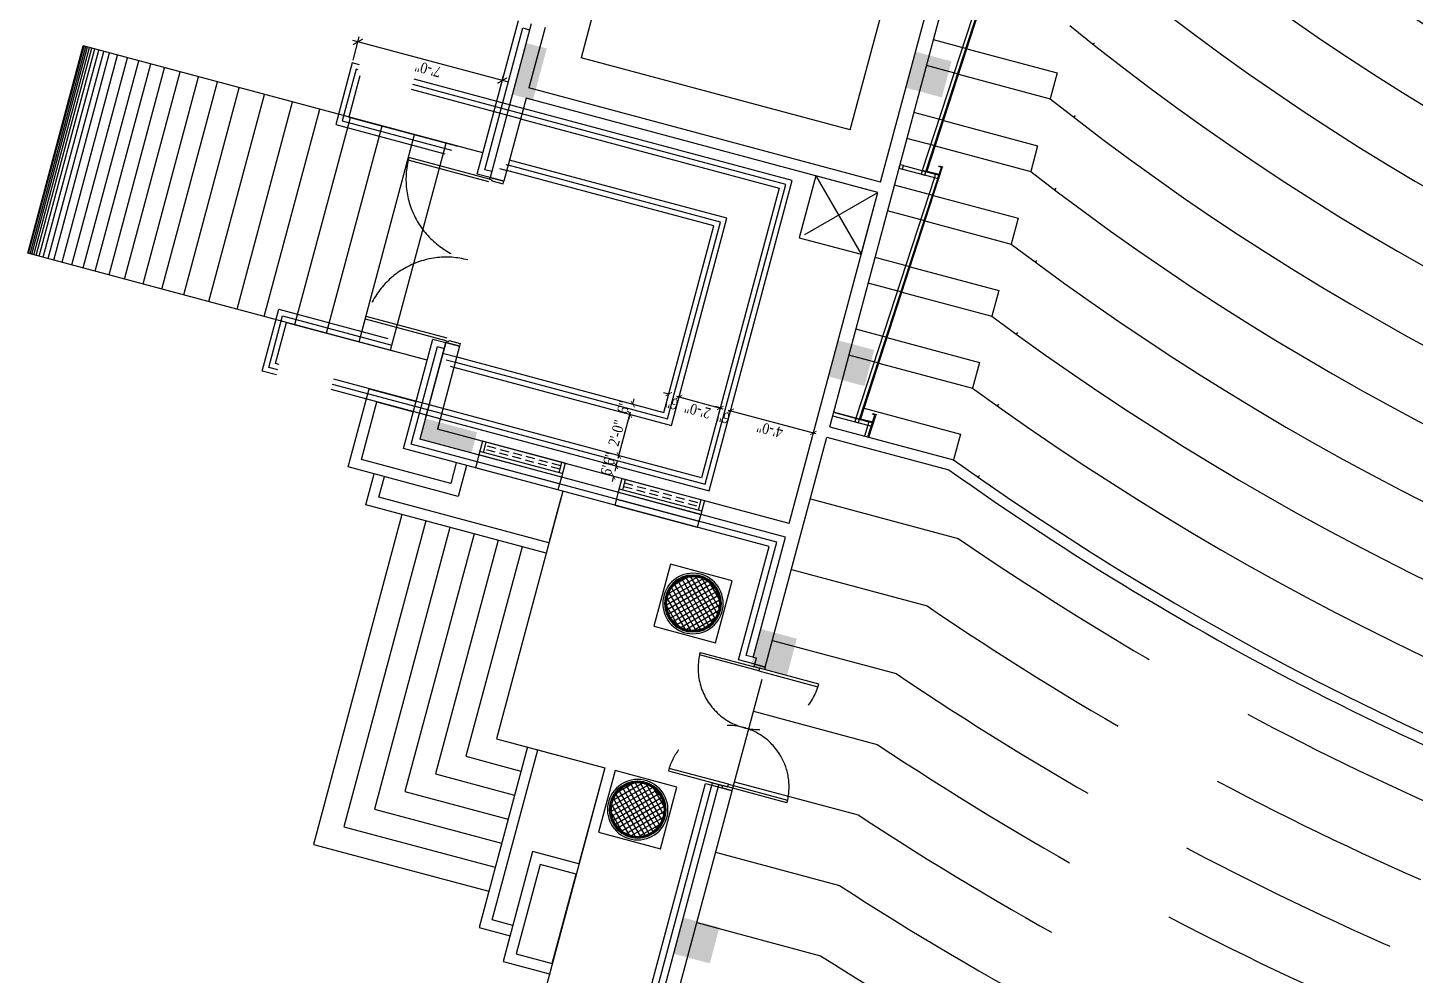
# Model space of a CAD drawing. Header units: inches. Extents: x 6322 to 85903, y -36042 to 7673.
# Drawn here: x 65816 to 66596, y 1423 to 1956 of the extents above; entities that cross this region are included whole.
import ezdxf

# ---------------------------------------------------------------- set-up
doc = ezdxf.new("R2010")
doc.units = ezdxf.units.IN
doc.header["$LTSCALE"] = 10
for name, pattern in [('Amconstr', [9999, 9999, 0]), ('DASHED', [0.75, 0.5, -0.25]), ('HIDDEN', [9.525, 6.35, -3.175])]:
    doc.linetypes.add(name, pattern=pattern)
for name, color, linetype in [('06--LINE-1', 9, 'Continuous'), ('06--LINE-2', 2, 'Continuous'), ('arch-win', 40, 'Continuous'), ('E--CONCRETE-1', 6, 'Continuous'), ('E--CONCRETE-SHADE', 253, 'Continuous'), ('F--BLOCKWALL-3', 4, 'Continuous'), ('FFLINE', 2, 'Continuous'), ('H--CLADDING-1', 1, 'Continuous'), ('HATCH', 251, 'Continuous'), ('HIDDEN', 9, 'HIDDEN'), ('L--DOORS-1', 1, 'Continuous'), ('M--STAIR', 2, 'Continuous'), ('M--STAIR IDD', 1, 'HIDDEN'), ('N--FIXTURE-2', 2, 'Continuous'), ('W--ELE-1', 2, 'Continuous'), ('WALL', 4, 'Continuous')]:
    doc.layers.add(name, color=color, linetype=linetype)
doc.layers.add('OPENING', color=2, linetype='Continuous', lineweight=15)
doc.styles.add('STANDARD BLOWUP', font='times.ttf', dxfattribs={"width": 0.85})
doc.dimstyles.new('3-32', dxfattribs={"dimscale": 1.5, "dimtxt": 8, "dimasz": 3, "dimexe": 4, "dimexo": 4, "dimgap": 3, "dimtad": 1, "dimdec": 0, "dimzin": 3, "dimdsep": 46, "dimlunit": 4, "dimtxsty": 'STANDARD BLOWUP', "dimblk": 'DOT', "dimcen": 0.09375, "dimclrd": 8, "dimclre": 8, "dimclrt": 2, "dimadec": 0, "dimazin": 0, "dimtfac": 1, "dimtdec": 0, "dimtix": 1, "dimtofl": 0, "dimtmove": 2, "dimatfit": 0, "dimldrblk": 'DIM AERO', "dimfxl": 0.1875, "dimfrac": 2, "dimtolj": 1, "dimtzin": 3, "dimarcsym": 0})

# ---------------------------------------------------------------- blocks, each defined once
blk = doc.blocks.new('DD72')
for points in [[(1.5, 31.5), (1.5, -3), (3, -3), (3, 31.47)], [(70.5, 31.5), (70.5, -3), (69, -3), (69, 31.47)]]:
    blk.add_lwpolyline(points)
for points in [[(1.5, -6), (0, -6), (0, 0), (1.5, 0)], [(72, 0), (70.5, 0), (70.5, -6), (72, -6)]]:
    blk.add_lwpolyline(points, close=True)
at = {"color": 8, "linetype": 'HIDDEN'}
for points in [[(1.5, -37.5), (1.5, -3), (3, -3), (3, -37.47)], [(70.5, -37.5), (70.5, -3), (69, -3), (69, -37.47)]]:
    blk.add_lwpolyline(points, dxfattribs=at)
for centre, start, end in [((1.5, -3), 270, 90), ((70.5, -3), 90, 270)]:
    blk.add_arc(centre, 34.5, start, end, dxfattribs=at)
blk = doc.blocks.new('COL30')
at = {"layer": 'E--CONCRETE-SHADE'}
h = blk.add_hatch(dxfattribs=at)
h.set_pattern_fill('ANSI37', color=256, scale=20)
h.set_pattern_definition([(45, (0, 0), (-1.76777, 1.76777), []), (135, (0, 0), (-1.76777, -1.76777), [])])
edge = h.paths.add_edge_path()
edge.add_arc((0, 0), 15, 0, 360)
at = {"layer": '06--LINE-1', "linetype": 'ByBlock'}
for radius in [17, 16, 15.5]:
    blk.add_circle((0, 0), radius, dxfattribs=at)
at = {"layer": '06--LINE-2'}
blk.add_lwpolyline([(-18, 18), (18, 18), (18, -18), (-18, -18)], close=True, dxfattribs=at)
at = {"layer": 'E--CONCRETE-1'}
blk.add_circle((0, 0), 15, dxfattribs=at)
blk = doc.blocks.new('A$C483A7C05')
at = {"layer": 'arch-win'}
for p, q in [((6.39, 23.43), (6.39, 2.87)), ((8.39, 23.43), (8.39, 2.87)), ((150.53, 21.43), (150.53, 2.87)), ((152.53, 21.43), (152.53, 2.87)), ((294.68, 21.43), (294.68, 2.87)), ((296.68, 21.43), (296.68, 2.87)), ((438.83, 21.43), (438.83, 2.87)), ((440.83, 21.43), (440.83, 2.87)), ((150.53, 2.87), (8.39, 10.43)), ((8.39, 8.32, 0.11), (157.06, 0.53, 0.11)), ((8.39, 7.82, 0.11), (157.04, 0.03, 0.11)), ((294.68, 2.87), (152.53, 10.46)), ((152.53, 8.32, 0.11), (301.21, 0.53, 0.11)), ((152.53, 7.82, 0.11), (301.18, 0.03, 0.11)), ((438.83, 2.87), (296.68, 10.43)), ((296.68, 8.32, 0.11), (445.35, 0.53, 0.11)), ((296.68, 7.82, 0.11), (445.33, 0.03, 0.11)), ((558.9, 4.15), (440.83, 10.43)), ((440.83, 8.32, 0.22), (558.9, 2.13, 0.22)), ((440.83, 7.82, 0.22), (558.9, 1.63, 0.22)), ((6.39, 2.87, 0.04), (0, 3.21, 0.04)), ((0, 1.2, 0.11), (12.91, 0.53, 0.11)), ((0, 0.7, 0.11), (12.89, 0.03, 0.11)), ((8.89, 7.79, -0.03), (8.89, 0.74, 0.01)), ((153.03, 7.79, -0.03), (153.03, 0.74, 0.01)), ((297.18, 7.79, -0.03), (297.18, 0.74, 0.01)), ((441.33, 7.79, 0.08), (441.33, 0.74, 0.12))]:
    blk.add_line(p, q, dxfattribs=at)
for points, elevation in [([(8.39, 8.33), (8.39, 23.43)], -0.11), ([(12.99, 2.02), (13.49, 2), (13.39, 0), (12.89, 0.03), (12.99, 2.02)], 0.11), ([(157.14, 2.02), (157.64, 2), (157.53, 0), (157.04, 0.03), (157.14, 2.02)], 0.11), ([(301.29, 2.02), (301.79, 2), (301.68, 0), (301.18, 0.03), (301.29, 2.02)], 0.11), ([(445.43, 2.02), (445.93, 2), (445.83, 0), (445.33, 0.03), (445.43, 2.02)], 0.11)]:
    blk.add_lwpolyline(points, dxfattribs=dict(at, elevation=elevation))
for points in [[(150.53, 21.43), (152.53, 21.43), (152.53, 23.43), (150.53, 23.43)], [(294.68, 21.43), (296.68, 21.43), (296.68, 23.43), (294.68, 23.43)], [(438.83, 21.43), (440.83, 21.43), (440.83, 23.43), (438.83, 23.43)], [(6.39, 8.32), (8.39, 8.32), (8.39, 10.43), (6.39, 10.43)], [(150.53, 8.34), (152.53, 8.34), (152.53, 10.46), (150.53, 10.46)], [(294.68, 8.32), (296.68, 8.32), (296.68, 10.43), (294.68, 10.43)], [(438.83, 8.32), (440.83, 8.32), (440.83, 10.43), (438.83, 10.43)], [(6.39, 0.87), (8.39, 0.76), (8.39, 2.87), (6.39, 2.87)], [(150.53, 0.87), (152.53, 0.76), (152.53, 2.87), (150.53, 2.87)], [(294.68, 0.87), (296.68, 0.76), (296.68, 2.87), (294.68, 2.87)], [(438.83, 0.87), (440.83, 0.76), (440.83, 2.87), (438.83, 2.87)]]:
    blk.add_lwpolyline(points, close=True, dxfattribs=at)
blk = doc.blocks.new('A$C1C1E5662')
at = {"layer": 'L--DOORS-1'}
for p, q in [((0, 0), (0, 8)), ((1.5, 8), (0, 8)), ((1.5, 1.5), (1.5, 8)), ((1, 0), (0, 0)), ((1, 0), (1, 1.5)), ((1.5, 1.5), (1, 1.5))]:
    blk.add_line(p, q, dxfattribs=at)
blk = doc.blocks.new('_ArchTick')
at = {"color": 0, "const_width": 0.15}
blk.add_lwpolyline([(-0.5, -0.5), (0.5, 0.5)], dxfattribs=at)
blk = doc.blocks.new('*D212')
at = {"layer": 'Defpoints', "color": 0, "transparency": 16777216}
for p in [(623310.81, -180557.83), (623334.81, -180557.83), (623334.81, -180557.83)]:
    blk.add_point(p, dxfattribs=at)
at = {"layer": 'F--BLOCKWALL-3', "color": 8, "lineweight": -2, "transparency": 16777216}
blk.add_line((623309.31, -180557.83), (623336.31, -180557.83), dxfattribs=at)
at = {"layer": 'F--BLOCKWALL-3', "color": 8, "lineweight": -2, "transparency": 16777216, "xscale": 3, "yscale": 3, "zscale": 3, "rotation": 180}
blk.add_blockref('_ArchTick', (623310.81, -180557.83), dxfattribs=at)
at = {"layer": 'F--BLOCKWALL-3', "color": 8, "lineweight": -2, "transparency": 16777216, "xscale": 3, "yscale": 3, "zscale": 3}
blk.add_blockref('_ArchTick', (623334.81, -180557.83), dxfattribs=at)
at = {"layer": 'F--BLOCKWALL-3', "color": 2, "transparency": 16777216, "insert": (623322.81, -180553.28), "char_height": 6, "attachment_point": 5, "style": 'STANDARD BLOWUP'}
blk.add_mtext('\\A1;2\'-0"', dxfattribs=at)
blk = doc.blocks.new('DIM AERO')
blk.add_line((0, 0), (-1.21, 0))
at = {"color": 0, "linetype": 'ByBlock', "const_width": 0.15}
blk.add_lwpolyline([(-1, -1), (0, 0), (-1, 1)], dxfattribs=at)
blk = doc.blocks.new('*D214')
at = {"layer": 'Defpoints', "color": 0, "transparency": 16777216}
for p in [(623334.81, -180557.83), (623340.81, -180557.83), (623340.81, -180557.83)]:
    blk.add_point(p, dxfattribs=at)
at = {"layer": 'F--BLOCKWALL-3', "color": 8, "lineweight": -2, "transparency": 16777216}
for p, q in [((623334.81, -180557.83), (623331.81, -180557.83)), ((623340.81, -180557.83), (623343.81, -180557.83))]:
    blk.add_line(p, q, dxfattribs=at)
at = {"layer": 'F--BLOCKWALL-3', "color": 8, "lineweight": -2, "transparency": 16777216, "xscale": 3, "yscale": 3, "zscale": 3}
blk.add_blockref('_ArchTick', (623334.81, -180557.83), dxfattribs=at)
at = {"layer": 'F--BLOCKWALL-3', "color": 8, "lineweight": -2, "transparency": 16777216, "xscale": 3, "yscale": 3, "zscale": 3, "rotation": 180}
blk.add_blockref('_ArchTick', (623340.81, -180557.83), dxfattribs=at)
at = {"layer": 'F--BLOCKWALL-3', "color": 2, "transparency": 16777216, "insert": (623337.81, -180553.28), "char_height": 6, "attachment_point": 5, "style": 'STANDARD BLOWUP'}
blk.add_mtext('\\A1;6"', dxfattribs=at)
blk = doc.blocks.new('*D215')
at = {"layer": 'Defpoints', "color": 0, "transparency": 16777216}
for p in [(623304.81, -180557.83), (623304.81, -180557.83), (623310.81, -180557.83)]:
    blk.add_point(p, dxfattribs=at)
at = {"layer": 'F--BLOCKWALL-3', "color": 8, "lineweight": -2, "transparency": 16777216}
for p, q in [((623304.81, -180557.83), (623301.81, -180557.83)), ((623310.81, -180557.83), (623313.81, -180557.83))]:
    blk.add_line(p, q, dxfattribs=at)
at = {"layer": 'F--BLOCKWALL-3', "color": 8, "lineweight": -2, "transparency": 16777216, "xscale": 3, "yscale": 3, "zscale": 3}
blk.add_blockref('_ArchTick', (623304.81, -180557.83), dxfattribs=at)
at = {"layer": 'F--BLOCKWALL-3', "color": 8, "lineweight": -2, "transparency": 16777216, "xscale": 3, "yscale": 3, "zscale": 3, "rotation": 180}
blk.add_blockref('_ArchTick', (623310.81, -180557.83), dxfattribs=at)
at = {"layer": 'F--BLOCKWALL-3', "color": 2, "transparency": 16777216, "insert": (623307.81, -180553.28), "char_height": 6, "attachment_point": 5, "style": 'STANDARD BLOWUP'}
blk.add_mtext('\\A1;6"', dxfattribs=at)
blk = doc.blocks.new('*D216')
at = {"layer": 'Defpoints', "color": 0, "transparency": 16777216}
for p in [(623298.81, -180557.83), (623298.81, -180557.83), (623304.81, -180557.83)]:
    blk.add_point(p, dxfattribs=at)
at = {"layer": 'F--BLOCKWALL-3', "color": 8, "lineweight": -2, "transparency": 16777216}
for p, q in [((623298.81, -180557.83), (623295.81, -180557.83)), ((623304.81, -180557.83), (623307.81, -180557.83))]:
    blk.add_line(p, q, dxfattribs=at)
at = {"layer": 'F--BLOCKWALL-3', "color": 8, "lineweight": -2, "transparency": 16777216, "xscale": 3, "yscale": 3, "zscale": 3}
blk.add_blockref('_ArchTick', (623298.81, -180557.83), dxfattribs=at)
at = {"layer": 'F--BLOCKWALL-3', "color": 8, "lineweight": -2, "transparency": 16777216, "xscale": 3, "yscale": 3, "zscale": 3, "rotation": 180}
blk.add_blockref('_ArchTick', (623304.81, -180557.83), dxfattribs=at)
at = {"layer": 'F--BLOCKWALL-3', "color": 2, "transparency": 16777216, "insert": (623301.81, -180553.28), "char_height": 6, "attachment_point": 5, "style": 'STANDARD BLOWUP'}
blk.add_mtext('\\A1;6"', dxfattribs=at)
blk = doc.blocks.new('*D217')
at = {"layer": 'Defpoints', "color": 0, "transparency": 16777216}
for p in [(623351.44, -180575.92), (623351.44, -180581.92), (623351.44, -180581.92)]:
    blk.add_point(p, dxfattribs=at)
at = {"layer": 'F--BLOCKWALL-3', "color": 8, "lineweight": -2, "transparency": 16777216}
for p, q in [((623351.44, -180575.92), (623351.44, -180572.92)), ((623351.44, -180581.92), (623351.44, -180584.92))]:
    blk.add_line(p, q, dxfattribs=at)
at = {"layer": 'F--BLOCKWALL-3', "color": 8, "lineweight": -2, "transparency": 16777216, "xscale": 3, "yscale": 3, "zscale": 3}
for p, rotation in [((623351.44, -180575.92), 270), ((623351.44, -180581.92), 90)]:
    blk.add_blockref('_ArchTick', p, dxfattribs=dict(at, rotation=rotation))
at = {"layer": 'F--BLOCKWALL-3', "color": 2, "transparency": 16777216, "insert": (623346.89, -180578.92), "char_height": 6, "attachment_point": 5, "rotation": 90, "style": 'STANDARD BLOWUP'}
blk.add_mtext('\\A1;6"', dxfattribs=at)
blk = doc.blocks.new('*D218')
at = {"layer": 'Defpoints', "color": 0, "transparency": 16777216}
for p in [(623351.44, -180581.92), (623351.44, -180605.92), (623351.44, -180605.92)]:
    blk.add_point(p, dxfattribs=at)
at = {"layer": 'F--BLOCKWALL-3', "color": 8, "lineweight": -2, "transparency": 16777216}
blk.add_line((623351.44, -180580.42), (623351.44, -180607.42), dxfattribs=at)
at = {"layer": 'F--BLOCKWALL-3', "color": 8, "lineweight": -2, "transparency": 16777216, "xscale": 3, "yscale": 3, "zscale": 3}
for p, rotation in [((623351.44, -180581.92), 90), ((623351.44, -180605.92), 270)]:
    blk.add_blockref('_ArchTick', p, dxfattribs=dict(at, rotation=rotation))
at = {"layer": 'F--BLOCKWALL-3', "color": 2, "transparency": 16777216, "insert": (623346.89, -180593.92), "char_height": 6, "attachment_point": 5, "rotation": 90, "style": 'STANDARD BLOWUP'}
blk.add_mtext('\\A1;2\'-0"', dxfattribs=at)
blk = doc.blocks.new('*D219')
at = {"layer": 'Defpoints', "color": 0, "transparency": 16777216}
for p in [(623351.44, -180605.92), (623351.44, -180611.92), (623351.44, -180611.92)]:
    blk.add_point(p, dxfattribs=at)
at = {"layer": 'F--BLOCKWALL-3', "color": 8, "lineweight": -2, "transparency": 16777216}
for p, q in [((623351.44, -180605.92), (623351.44, -180602.92)), ((623351.44, -180611.92), (623351.44, -180614.92))]:
    blk.add_line(p, q, dxfattribs=at)
at = {"layer": 'F--BLOCKWALL-3', "color": 8, "lineweight": -2, "transparency": 16777216, "xscale": 3, "yscale": 3, "zscale": 3}
for p, rotation in [((623351.44, -180605.92), 270), ((623351.44, -180611.92), 90)]:
    blk.add_blockref('_ArchTick', p, dxfattribs=dict(at, rotation=rotation))
at = {"layer": 'F--BLOCKWALL-3', "color": 2, "transparency": 16777216, "insert": (623346.89, -180608.92), "char_height": 6, "attachment_point": 5, "rotation": 90, "style": 'STANDARD BLOWUP'}
blk.add_mtext('\\A1;6"', dxfattribs=at)
blk = doc.blocks.new('*D220')
at = {"layer": 'Defpoints', "color": 0, "transparency": 16777216}
for p in [(623351.44, -180611.92), (623351.44, -180660.06), (623351.44, -180660.06)]:
    blk.add_point(p, dxfattribs=at)
at = {"layer": 'F--BLOCKWALL-3', "color": 8, "lineweight": -2, "transparency": 16777216}
blk.add_line((623351.44, -180610.42), (623351.44, -180661.56), dxfattribs=at)
at = {"layer": 'F--BLOCKWALL-3', "color": 8, "lineweight": -2, "transparency": 16777216, "xscale": 3, "yscale": 3, "zscale": 3}
for p, rotation in [((623351.44, -180611.92), 90), ((623351.44, -180660.06), 270)]:
    blk.add_blockref('_ArchTick', p, dxfattribs=dict(at, rotation=rotation))
at = {"layer": 'F--BLOCKWALL-3', "color": 2, "transparency": 16777216, "insert": (623346.89, -180635.99), "char_height": 6, "attachment_point": 5, "rotation": 90, "style": 'STANDARD BLOWUP'}
blk.add_mtext('\\A1;4\'-0"', dxfattribs=at)
blk = doc.blocks.new('*D222')
at = {"layer": 'Defpoints', "color": 0, "transparency": 16777216}
for p in [(623485.4, -180355.92), (623497.54, -180355.92), (623485.4, -180439.92)]:
    blk.add_point(p, dxfattribs=at)
at = {"layer": 'F--BLOCKWALL-3', "color": 8, "lineweight": -2, "transparency": 16777216}
for p, q in [((623497.54, -180442.92), (623497.54, -180352.92)), ((623486.9, -180355.92), (623500.54, -180355.92)), ((623486.9, -180439.92), (623500.54, -180439.92))]:
    blk.add_line(p, q, dxfattribs=at)
at = {"layer": 'F--BLOCKWALL-3', "color": 8, "lineweight": -2, "transparency": 16777216, "xscale": 4.5, "yscale": 4.5, "zscale": 4.5}
for p, rotation in [((623497.54, -180355.92), 90), ((623497.54, -180439.92), 270)]:
    blk.add_blockref('_ArchTick', p, dxfattribs=dict(at, rotation=rotation))
at = {"layer": 'F--BLOCKWALL-3', "color": 2, "transparency": 16777216, "insert": (623492.98, -180397.92), "char_height": 6, "attachment_point": 5, "rotation": 90, "style": 'STANDARD BLOWUP'}
blk.add_mtext('\\A1;7\'-0"', dxfattribs=at)
blk = doc.blocks.new('A$C2b783d29')
at = {"layer": 'HATCH'}
h = blk.add_hatch(dxfattribs=at)
h.set_pattern_fill('ANSI31', color=256)
h.set_pattern_definition([(45, (-635246.36647, 172387.93386), (-0.088388347648, 0.088388347648), [])])
h.paths.add_polyline_path([(246.5, 1665.18), (246.5, 1695.18), (258.5, 1695.18), (258.5, 1665.18)])
h.paths.add_polyline_path([(246.5, 1459.68), (246.5, 1489.68), (258.5, 1489.68), (258.5, 1459.68)])
h.paths.add_polyline_path([(246.5, 1330.85), (246.5, 1360.85), (258.5, 1360.85), (258.5, 1330.85)])
h.paths.add_polyline_path([(246.5, 719.51), (246.5, 749.51), (258.5, 749.51), (258.5, 719.51)])
h.paths.add_polyline_path([(246.5, 385.18), (246.5, 415.18), (258.5, 415.18), (258.5, 385.18)])
edge = h.paths.add_edge_path()
edge.add_arc((693.98, 1040.18), 1194, 359.42415, 360)
edge.add_arc((693.98, 1040.18), 1194, 360, 360.57585)
edge.add_line((1887.92, 1052.18), (1895.92, 1052.18))
edge.add_arc((693.98, 1040.18), 1202, 0, 0.57201, ccw=False)
edge.add_arc((2988.07, 1034.18), 1092.1, 179.68522, 180.31478)
edge.add_line((1895.98, 1028.18), (1887.92, 1028.18))
edge = h.paths.add_edge_path()
edge.add_line((1869.03, 1252.1), (1876.9, 1253.52))
edge.add_arc((693.98, 1040.18), 1202, 9.57412, 10.22348, ccw=False)
edge.add_arc((693.98, 1040.18), 1202, 9.05529, 9.57412, ccw=False)
edge.add_line((1881, 1229.36), (1873.1, 1228.1))
edge.add_arc((693.98, 1040.18), 1194, 9.05529, 9.63888)
edge.add_arc((693.98, 1040.18), 1194, 9.63888, 10.22348)
h.paths.add_polyline_path([(546.5, 902.68), (564.5, 902.68), (564.5, 884.68), (546.5, 884.68)])
h.paths.add_polyline_path([(546.5, 743.51), (564.5, 743.51), (564.5, 725.51), (546.5, 725.51)])
h.paths.add_polyline_path([(546.5, 604.18), (564.5, 604.18), (564.5, 586.18), (546.5, 586.18)])
h.paths.add_polyline_path([(546.5, 1177.68), (564.5, 1177.68), (564.5, 1195.68), (546.5, 1195.68)])
h.paths.add_polyline_path([(546.5, 1336.85), (564.5, 1336.85), (564.5, 1354.85), (546.5, 1354.85)])
h.paths.add_polyline_path([(546.5, 1504.01), (564.5, 1504.01), (564.5, 1522.01), (546.5, 1522.01)])
h.paths.add_polyline_path([(246.5, 1169.68), (246.5, 1181.68), (302.5, 1181.68), (302.5, 1169.68)])
h.paths.add_polyline_path([(246.5, 898.68), (246.5, 910.68), (302.5, 910.68), (302.5, 898.68)])
h.paths.add_polyline_path([(2029.5, 385.18), (2050.5, 385.18), (2050.5, 406.18), (2029.5, 406.18)])
h.paths.add_polyline_path([(2029.5, 1695.18), (2050.5, 1695.18), (2050.5, 1674.18), (2029.5, 1674.18)])
h.paths.add_polyline_path([(1843.49, 1695.18), (1864.49, 1695.18), (1864.49, 1674.18), (1843.49, 1674.18)])
h.paths.add_polyline_path([(1574.5, 1695.18), (1595.5, 1695.18), (1595.5, 1674.18), (1574.5, 1674.18)])
h.paths.add_polyline_path([(1403, 1695.18), (1424, 1695.18), (1424, 1674.18), (1403, 1674.18)])
h.paths.add_polyline_path([(1235, 1695.18), (1256, 1695.18), (1256, 1674.18), (1235, 1674.18)])
h.paths.add_polyline_path([(1067, 1695.18), (1088, 1695.18), (1088, 1674.18), (1067, 1674.18)])
h.paths.add_polyline_path([(899, 1695.18), (920, 1695.18), (920, 1674.18), (899, 1674.18)])
h.paths.add_polyline_path([(731, 1695.18), (752, 1695.18), (752, 1674.18), (731, 1674.18)])
h.paths.add_polyline_path([(546.5, 1695.18), (567.5, 1695.18), (567.5, 1674.18), (546.5, 1674.18)])
h.paths.add_polyline_path([(1843.49, 385.18), (1864.49, 385.18), (1864.49, 406.18), (1843.49, 406.18)])
h.paths.add_polyline_path([(1574.5, 385.18), (1595.5, 385.18), (1595.5, 406.18), (1574.5, 406.18)])
h.paths.add_polyline_path([(1403, 385.18), (1424, 385.18), (1424, 406.18), (1403, 406.18)])
h.paths.add_polyline_path([(1235, 385.18), (1256, 385.18), (1256, 406.18), (1235, 406.18)])
h.paths.add_polyline_path([(1067, 385.18), (1088, 385.18), (1088, 406.18), (1067, 406.18)])
h.paths.add_polyline_path([(899, 385.18), (920, 385.18), (920, 406.18), (899, 406.18)])
h.paths.add_polyline_path([(731, 385.18), (752, 385.18), (752, 406.18), (731, 406.18)])
h.paths.add_polyline_path([(546.5, 385.18), (567.5, 385.18), (567.5, 406.18), (546.5, 406.18)])
h.paths.add_polyline_path([(246.5, 592.18), (246.5, 622.18), (258.5, 622.18), (258.5, 592.18)])
h.paths.add_polyline_path([(2032.5, 535.36), (2032.5, 553.36), (2050.5, 553.36), (2050.5, 535.36)])
h.paths.add_polyline_path([(2032.5, 682.55), (2032.5, 700.55), (2050.5, 700.55), (2050.5, 682.55)])
h.paths.add_polyline_path([(2032.5, 892.68), (2032.5, 910.68), (2050.5, 910.68), (2050.5, 892.68)])
h.paths.add_polyline_path([(2032.5, 1169.68), (2032.5, 1187.68), (2050.5, 1187.68), (2050.5, 1169.68)])
h.paths.add_polyline_path([(2032.5, 1336.85), (2032.5, 1354.85), (2050.5, 1354.85), (2050.5, 1336.85)])
h.paths.add_polyline_path([(2032.5, 1504.01), (2032.5, 1522.01), (2050.5, 1522.01), (2050.5, 1504.01)])
h.paths.add_polyline_path([(2520.93, 1572.72), (2520.93, 1560.72), (2544.93, 1560.72), (2544.93, 1572.72)])
h.paths.add_polyline_path([(2341.49, 1151.05), (2341.49, 1091.55), (2307.5, 1091.55), (2307.5, 1079.55), (2353.49, 1079.55), (2353.49, 1151.05), (2353.49, 1163.05), (2341.49, 1163.05)])
h.paths.add_polyline_path([(2353.49, 607.05), (2341.49, 607.05), (2341.49, 682.55), (2307.5, 682.55), (2307.5, 694.55), (2353.49, 694.55)])
edge = h.paths.add_edge_path()
edge.add_arc((693.98, 1040.18), 1254, 336.26088, 338.82338)
edge.add_line((1863.3, 587.18), (1850.42, 587.18))
edge.add_line((1850.42, 587.18), (1834.02, 547.35))
edge.add_line((1834.02, 547.35), (1766.76, 547.35))
edge.add_line((1766.76, 547.35), (1766.76, 535.35))
edge.add_line((1766.76, 535.35), (1841.88, 535.35))
edge = h.paths.add_edge_path()
edge.add_arc((693.98, 1040.18), 1254, 21.17662, 23.73912, ccw=False)
edge.add_line((1863.3, 1493.18), (1850.42, 1493.18))
edge.add_line((1850.42, 1493.18), (1834.02, 1533.01))
edge.add_line((1834.02, 1533.01), (1766.76, 1533.01))
edge.add_line((1766.76, 1533.01), (1766.76, 1545.01))
edge.add_line((1766.76, 1545.01), (1841.88, 1545.01))
h.paths.add_polyline_path([(2543.4, 1151.05), (2543.4, 1163.05), (2507.4, 1163.05), (2507.4, 1151.05)])
h.paths.add_polyline_path([(2543.4, 607.05), (2543.4, 619.05), (2507.4, 619.05), (2507.4, 607.05)])
h.paths.add_polyline_path([(2438.93, 1540.72), (2450.93, 1540.72), (2450.93, 1576.72), (2438.93, 1576.72)])
h.paths.add_polyline_path([(2543.4, 1429.96), (2543.4, 1441.96), (2507.4, 1441.96), (2507.4, 1429.96)])
h.paths.add_polyline_path([(2434.5, 781.9), (2434.5, 790.01), (2464.5, 790.07), (2464.5, 781.99)])
h.paths.add_polyline_path([(1775.93, 1846.18), (1775.93, 1834.18), (1805.93, 1834.18), (1805.93, 1846.18)], flags=17)
h.paths.add_polyline_path([(2420.93, 1846.18), (2420.93, 1834.18), (2450.93, 1834.18), (2450.93, 1846.18)])
h.paths.add_polyline_path([(1141.5, 1877.82), (1153.5, 1877.82), (1153.5, 1907.82), (1141.5, 1907.82)])
h.paths.add_polyline_path([(1554.34, 1877.82), (1566.34, 1877.82), (1566.34, 1907.82), (1554.34, 1907.82)])
h.paths.add_polyline_path([(470.5, 385.18), (470.5, 397.18), (440.5, 397.18), (440.5, 385.18)])
h.paths.add_polyline_path([(462.49, 574.18), (474.49, 574.18), (474.49, 604.18), (462.49, 604.18)])
h.paths.add_polyline_path([(2635.4, 1241.5), (2647.4, 1241.5), (2647.4, 1271.5), (2635.4, 1271.5)])
h.paths.add_polyline_path([(2635.4, 1417.96), (2647.4, 1417.96), (2647.4, 1447.96), (2635.4, 1447.96)])
h.paths.add_polyline_path([(2647.4, 1560.72), (2647.4, 1572.72), (2609.4, 1572.72), (2609.4, 1560.72)])
h.paths.add_polyline_path([(2438.93, 1683.18), (2450.93, 1683.18), (2450.93, 1713.18), (2438.93, 1713.18)])
h.paths.add_polyline_path([(2438.93, 1429.96), (2450.93, 1429.96), (2450.93, 1459.96), (2438.93, 1459.96)])
h.paths.add_polyline_path([(2308.5, 1429.96), (2320.5, 1429.96), (2320.5, 1459.96), (2308.5, 1459.96)])
h.paths.add_polyline_path([(2170.5, 1079.55), (2182.5, 1079.55), (2182.5, 1109.55), (2170.5, 1109.55)])
h.paths.add_polyline_path([(2170.5, 1429.96), (2182.5, 1429.96), (2182.5, 1459.96), (2170.5, 1459.96)])
h.paths.add_polyline_path([(2170.5, 1564.72), (2182.5, 1564.72), (2182.5, 1594.72), (2170.5, 1594.72)])
h.paths.add_polyline_path([(2308.5, 1665.18), (2320.5, 1665.18), (2320.5, 1695.18), (2308.5, 1695.18)])
h.paths.add_polyline_path([(750.5, 1143.68), (732.5, 1143.68), (732.5, 1125.68), (750.5, 1125.68)])
h.paths.add_polyline_path([(900.5, 1143.68), (918.5, 1143.68), (918.5, 1125.68), (900.5, 1125.68)])
h.paths.add_polyline_path([(750.5, 936.68), (732.5, 936.68), (732.5, 954.68), (750.5, 954.68)])
h.paths.add_polyline_path([(900.5, 936.68), (918.5, 936.68), (918.5, 954.68), (900.5, 954.68)])
h.paths.add_polyline_path([(1068.5, 936.68), (1086.5, 936.68), (1086.5, 954.68), (1068.5, 954.68)])
h.paths.add_polyline_path([(1068.5, 1143.68), (1086.5, 1143.68), (1086.5, 1125.68), (1068.5, 1125.68)])
h.paths.add_polyline_path([(2434.5, 988.11), (2434.5, 980.09), (2464.5, 980.09), (2464.5, 988.11)])
h.paths.add_polyline_path([(2170.5, 1665.18), (2182.5, 1665.18), (2182.5, 1695.18), (2170.5, 1695.18)])
h.paths.add_polyline_path([(1342.09, 1907.82), (1342.09, 1895.82), (1372.09, 1895.82), (1372.09, 1907.82)])
h.paths.add_polyline_path([(2251.43, 1837.18), (2251.43, 1878.18), (2218.43, 1878.18), (2218.43, 1894.26), (2210.43, 1894.26), (2210.43, 1870.18), (2243.43, 1870.18), (2243.43, 1837.18)])
h.paths.add_polyline_path([(1969.43, 1837.18), (1969.43, 1878.18), (2002.43, 1878.18), (2002.43, 1894.26), (2010.43, 1894.26), (2010.43, 1870.18), (1977.43, 1870.18), (1977.43, 1837.18)])
h.paths.add_polyline_path([(1921.7, 1227.92), (1933.84, 1227.92), (1938.04, 1197.92), (1925.94, 1197.92)])
h.paths.add_polyline_path([(1926.89, 890.18), (1938.98, 890.18), (1935, 860.18), (1922.87, 860.18)])
edge = h.paths.add_edge_path()
edge.add_line((1788.36, 2046.38), (1799.71, 2042.5))
edge.add_arc((2110.5, 1936.32), 328.43, 161.13668, 166.13605)
edge.add_line((1791.64, 2015.02), (1779.96, 2017.74))
edge.add_arc((2050.53, 1953.93), 278, 160.57487, 166.72936, ccw=False)
edge = h.paths.add_edge_path()
edge.add_arc((2057.92, 1970.11), 278, 144.21123, 150.36573, ccw=False)
edge.add_line((1832.41, 2132.68), (1842.22, 2125.76))
edge.add_arc((2110.5, 1936.32), 328.43, 144.77304, 149.77241)
edge.add_line((1826.73, 2101.66), (1816.28, 2107.57))
edge = h.paths.add_edge_path()
edge.add_line((1884.81, 2174.91), (1876.45, 2183.52))
edge.add_arc((2069.57, 1983.55), 278, 127.8476, 134.00209, ccw=False)
edge.add_line((1899, 2203.07), (1906.46, 2193.67))
edge.add_arc((2110.5, 1936.32), 328.43, 128.40941, 133.40877)
edge = h.paths.add_edge_path()
edge.add_arc((2084.54, 1993.17), 278, 111.48396, 117.63846, ccw=False)
edge.add_line((1982.72, 2251.86), (1987.23, 2240.73))
edge.add_arc((2110.5, 1936.32), 328.43, 112.04577, 117.04514)
edge.add_line((1961.17, 2228.83), (1955.57, 2239.45))
edge = h.paths.add_edge_path()
edge.add_line((2076.79, 2275.07), (2077.98, 2263.13))
edge.add_arc((2110.5, 1936.32), 328.43, 95.68213, 100.6815)
edge.add_line((2049.63, 2259.06), (2047.25, 2270.82))
edge.add_arc((2101.61, 1998.18), 278, 95.12033, 101.27482, ccw=False)
edge = h.paths.add_edge_path()
edge.add_arc((2110.5, 1936.32), 328.43, 79.3185, 84.31787)
edge.add_line((2143.02, 2263.13), (2144.05, 2275.09))
edge.add_arc((2119.39, 1998.18), 278, 78.75669, 84.91118, ccw=False)
edge.add_line((2173.6, 2270.85), (2171.37, 2259.06))
edge = h.paths.add_edge_path()
edge.add_arc((2110.5, 1936.32), 328.43, 62.95486, 67.95423)
edge.add_line((2233.77, 2240.73), (2238.14, 2251.91))
edge.add_arc((2136.46, 1993.17), 278, 62.39305, 68.54755, ccw=False)
edge.add_line((2265.29, 2239.52), (2259.83, 2228.83))
edge = h.paths.add_edge_path()
edge.add_line((2314.54, 2193.67), (2321.88, 2203.17))
edge.add_arc((2151.43, 1983.55), 278, 46.02942, 52.18391, ccw=False)
edge.add_line((2344.44, 2183.63), (2336.19, 2174.91))
edge.add_arc((2110.5, 1936.32), 328.43, 46.59123, 51.59059)
edge = h.paths.add_edge_path()
edge.add_arc((2110.5, 1936.32), 328.43, 30.22759, 35.22696)
edge.add_line((2378.78, 2125.76), (2388.5, 2132.81))
edge.add_arc((2163.08, 1970.11), 278, 29.66578, 35.82027, ccw=False)
edge.add_line((2404.64, 2107.7), (2394.27, 2101.66))
edge = h.paths.add_edge_path()
edge.add_arc((2110.5, 1936.32), 328.43, 13.86395, 18.86332)
edge.add_line((2421.29, 2042.5), (2432.59, 2046.53))
edge.add_arc((2170.47, 1953.93), 278, 13.30214, 19.45664, ccw=False)
edge.add_line((2441.01, 2017.89), (2429.36, 2015.02))
edge = h.paths.add_edge_path()
edge.add_arc((2674.91, 886.02), 277.03, 86.93767, 90.00291)
edge.add_line((2674.9, 1163.05), (2635.4, 1163.05))
edge.add_line((2635.4, 1163.05), (2635.4, 1151.05))
edge.add_line((2635.4, 1151.05), (2674.9, 1151.05))
edge.add_arc((2674.89, 884.37), 266.68, 86.95137, 89.99804, ccw=False)
edge.add_line((2689.07, 1150.67), (2689.71, 1162.65))
edge = h.paths.add_edge_path()
edge.add_arc((2678.9, 885.05), 266, 68.94549, 75.05451)
edge.add_line((2747.5, 1142.05), (2750.59, 1153.64))
edge.add_arc((2678.87, 884.96), 278.09, 68.94653, 75.05343, ccw=False)
edge.add_line((2778.77, 1144.49), (2774.46, 1133.29))
edge = h.paths.add_edge_path()
edge.add_arc((2678.9, 885.05), 266, 50.94549, 57.05451)
edge.add_line((2823.56, 1108.27), (2830.09, 1118.34))
edge.add_arc((2678.84, 884.97), 278.09, 50.94653, 57.05343, ccw=False)
edge.add_line((2854.05, 1100.93), (2846.49, 1091.61))
edge = h.paths.add_edge_path()
edge.add_arc((2678.9, 885.05), 266, 32.94549, 39.05451)
edge.add_line((2885.46, 1052.65), (2894.78, 1060.21))
edge.add_arc((2678.82, 884.99), 278.09, 32.94653, 39.05343, ccw=False)
edge.add_line((2912.19, 1036.24), (2902.12, 1029.71))
edge = h.paths.add_edge_path()
edge.add_line((2927.14, 980.61), (2938.34, 984.92))
edge.add_arc((2678.81, 885.02), 278.09, 14.94653, 21.05343, ccw=False)
edge.add_line((2947.49, 956.75), (2935.9, 953.65))
edge.add_arc((2678.9, 885.05), 266, 14.94549, 21.05451)
edge = h.paths.add_edge_path()
edge.add_arc((2678.8, 885.05), 278.09, -3.05347, 3.05343, ccw=False)
edge.add_line((2956.5, 870.24), (2944.52, 870.88))
edge.add_arc((2678.9, 885.05), 266, 356.94549, 363.05451)
edge.add_line((2944.52, 899.22), (2956.5, 899.86))
edge = h.paths.add_edge_path()
edge.add_arc((2678.9, 885.05), 266, 338.94549, 345.05451)
edge.add_line((2935.9, 816.45), (2947.49, 813.35))
edge.add_arc((2678.81, 885.08), 278.09, 338.94653, 345.05343, ccw=False)
edge.add_line((2938.34, 785.18), (2927.14, 789.49))
edge = h.paths.add_edge_path()
edge.add_line((2902.12, 740.39), (2912.19, 733.86))
edge.add_arc((2678.82, 885.1), 278.09, 320.94653, 327.05343, ccw=False)
edge.add_line((2894.78, 709.89), (2885.46, 717.45))
edge.add_arc((2678.9, 885.05), 266, 320.94549, 327.05451)
edge = h.paths.add_edge_path()
edge.add_arc((2678.84, 885.13), 278.09, 302.94653, 309.05343, ccw=False)
edge.add_line((2830.09, 651.75), (2823.56, 661.83))
edge.add_arc((2678.9, 885.05), 266, 302.94549, 309.05451)
edge.add_line((2846.49, 678.49), (2854.05, 669.17))
edge = h.paths.add_edge_path()
edge.add_arc((2678.9, 885.05), 266, 284.94549, 291.05451)
edge.add_line((2774.46, 636.81), (2778.77, 625.61))
edge.add_arc((2678.87, 885.14), 278.09, 284.94653, 291.05343, ccw=False)
edge.add_line((2750.59, 616.45), (2747.5, 628.05))
edge = h.paths.add_edge_path()
edge.add_arc((-195.72, 1907.16), 2634.76, 0.54703, 0.94554)
edge.add_line((2438.69, 1950.64), (2450.68, 1951.17))
edge.add_arc((34.28, 1909.68), 2416.75, 0.53683, 0.9837, ccw=False)
edge.add_line((2450.93, 1932.32), (2450.93, 1895.82))
edge.add_line((2450.93, 1895.82), (2438.93, 1895.82))
edge.add_line((2438.93, 1895.82), (2438.93, 1932.32))
edge = h.paths.add_edge_path()
edge.add_arc((2678.89, 885.73), 266.68, 270.00196, 273.04863)
edge.add_line((2693.07, 619.43), (2693.71, 607.44))
edge.add_arc((2678.91, 884.08), 277.03, 269.99709, 273.06233, ccw=False)
edge.add_line((2678.9, 607.05), (2635.4, 607.05))
edge.add_line((2635.4, 607.05), (2635.4, 619.05))
edge.add_line((2635.4, 619.05), (2678.9, 619.05))
edge = h.paths.add_edge_path()
edge.add_arc((1761, 395.68), 12, 0, 360)
edge = h.paths.add_edge_path()
edge.add_arc((1629, 395.68), 12, 0, 360)
edge = h.paths.add_edge_path()
edge.add_line((1819.75, 642.34), (1827.3, 639.67))
edge.add_arc((693.98, 1040.18), 1202, 340.5368, 341.14242)
edge.add_arc((693.98, 1040.18), 1202, 341.14242, 341.77918)
edge.add_line((1835.71, 664.34), (1828.12, 666.84))
edge.add_arc((693.98, 1040.18), 1194, 341.01144, 341.77918, ccw=False)
edge.add_arc((1446.88, 779.36), 397.21, 339.82344, 341.25017, ccw=False)
edge.add_line((1819.75, 642.34), (1825.41, 640.34))
edge.add_arc((2262.33, 1929.46), 492.34, 177.47262, 179.66679, ccw=False)
edge.add_line((1770.47, 1951.17), (1782.46, 1950.64))
edge.add_arc((3132.48, 1907.57), 1350.71, 178.17269, 178.95022)
edge.add_line((1782, 1932.32), (1782, 1895.82))
edge.add_line((1782, 1895.82), (1770, 1895.82))
edge.add_line((1770, 1895.82), (1770, 1932.24))
at = {"color": 8, "linetype": 'HIDDEN'}
for centre, start, end in [((1198.79, 1907.82), 0, 90), ((1292.79, 1907.82), 90, 180)]:
    blk.add_arc(centre, 47, start, end, dxfattribs=at)
at = {"layer": 'arch-win'}
for p, q in [((1249.57, 1669.82), (1249.57, 1687.18)), ((1264.57, 1669.03), (1264.57, 1687.18)), ((1291.44, 1667.62), (1291.44, 1687.18)), ((1306.44, 1666.84), (1306.44, 1687.18)), ((1333.46, 1665.42), (1333.46, 1687.18)), ((1348.46, 1664.64), (1348.46, 1687.18)), ((1375.67, 1670.76), (1375.67, 1687.18)), ((1390.67, 1669.82), (1390.67, 1687.18)), ((1418.07, 1668.54), (1418.07, 1687.18)), ((1433.07, 1667.76), (1433.07, 1687.18)), ((1216.25, 1672.07, 0.11), (1364.92, 1664.27, 0.11)), ((1216.25, 1671.56, 0.11), (1364.9, 1663.77, 0.11)), ((1207.86, 1664.95, 0.11), (1220.78, 1664.27, 0.11)), ((1207.86, 1664.45, 0.11), (1220.75, 1663.77, 0.11))]:
    blk.add_line(p, q, dxfattribs=at)
at = {"layer": 'E--CONCRETE-1'}
for p, q in [((1203.08, 1598.81), (1202.02, 1599.32)), ((1244.65, 1598.88), (1243.6, 1599.39)), ((1286.37, 1598.95), (1285.32, 1599.46)), ((1328.24, 1599.02), (1327.19, 1599.54)), ((1370.3, 1599.13), (1369.23, 1599.61)), ((1412.52, 1599.19), (1411.47, 1599.71)), ((1454.95, 1599.27), (1453.9, 1599.79))]:
    blk.add_line(p, q, dxfattribs=at)
at = {"layer": 'F--BLOCKWALL-3'}
for p, q in [((1197.79, 1907.82), (1141.5, 1907.82)), ((1141.5, 1695.18), (1141.5, 1907.82)), ((1153.5, 1907.82), (1197.79, 1907.82)), ((1197.79, 1899.82), (1197.79, 1907.82)), ((1383.25, 1907.82), (1293.79, 1907.82)), ((1297.29, 1907.82), (1293.79, 1907.82)), ((1293.79, 1899.82), (1293.79, 1907.82)), ((1197.79, 1899.82), (1149.5, 1899.82)), ((1149.5, 1695.18), (1149.5, 1899.82)), ((1342.09, 1899.82), (1293.79, 1899.82)), ((1342.09, 1695.18), (1342.09, 1899.82)), ((1383.25, 1899.82), (1348.09, 1899.82)), ((1348.09, 1695.18), (1348.09, 1899.82)), ((1149.5, 1873.53), (1141.5, 1873.53)), ((1149.5, 1825.53), (1141.5, 1825.53)), ((1149.5, 1792.47), (1141.5, 1792.47)), ((1149.5, 1744.47), (1141.5, 1744.47)), ((669.5, 1695.18), (997.25, 1695.18)), ((996, 1687.18, 0.02), (996, 1693.18, 0.02)), ((1068, 1687.18, 0.02), (1068, 1693.18, 0.02)), ((1071.5, 1695.18, 0.02), (1141.5, 1695.18)), ((1149.5, 1695.18), (1342.09, 1695.18)), ((1348.09, 1695.18), (1560.34, 1695.18)), ((678.5, 1687.18, 0.01), (996, 1687.18, 0.02)), ((1068, 1687.18), (1201.86, 1687.18)), ((1201.86, 1687.18), (1201.86, 1616.26)), ((1207.86, 1687.18), (1766.76, 1687.18)), ((1207.86, 1687.18), (1207.86, 1615.18))]:
    blk.add_line(p, q, dxfattribs=at)
blk.add_lwpolyline([(996, 1693.18), (997.25, 1693.18), (997.25, 1695.18)], dxfattribs=at)
at = {"layer": 'F--BLOCKWALL-3', "elevation": 0.02}
blk.add_lwpolyline([(1068, 1693.18), (1071.5, 1693.18), (1071.5, 1695.18)], dxfattribs=at)
at = {"layer": 'F--BLOCKWALL-3'}
for radius, start, end in [(1647, 159.52626, 176.81526), (1641, 159.48846, 200.51154)]:
    blk.add_arc((2744.83, 1040.18), radius, start, end, dxfattribs=at)
at = {"layer": 'FFLINE'}
for points in [[(1155.5, 1899.82), (1155.5, 1743.32), (1336.09, 1743.32), (1336.09, 1899.82)], [(1330.09, 1899.82), (1330.09, 1749.32), (1161.5, 1749.32), (1161.5, 1899.82)], [(1185.5, 1899.82), (1185.5, 1773.32), (1306.09, 1773.32), (1306.09, 1899.82)], [(1191.5, 1899.82), (1191.5, 1779.32), (1300.09, 1779.32), (1300.09, 1899.82)]]:
    blk.add_lwpolyline(points, dxfattribs=at)
at = {"layer": 'FFLINE', "color": 1}
for points in [[(1158.5, 1899.82), (1158.5, 1746.32), (1333.09, 1746.32), (1333.09, 1899.82)], [(1188.5, 1899.82), (1188.5, 1776.32), (1303.09, 1776.32), (1303.09, 1899.82)]]:
    blk.add_lwpolyline(points, dxfattribs=at)
at = {"layer": 'H--CLADDING-1'}
for p, q in [((1141.5, 1873.53), (1134, 1873.53)), ((1141.5, 1825.53), (1141.5, 1873.53)), ((1141.5, 1825.53), (1134, 1825.53)), ((1141.5, 1792.47), (1134, 1792.47)), ((1141.5, 1792.47), (1141.5, 1744.47)), ((1141.5, 1744.47), (1134, 1744.47))]:
    blk.add_line(p, q, dxfattribs=at)
at = {"layer": 'H--CLADDING-1', "color": 30}
for p, q in [((1134, 1825.53), (1134, 1873.53)), ((1137.5, 1825.53), (1137.5, 1873.53)), ((1134, 1792.47), (1134, 1744.47)), ((1137.5, 1792.47), (1137.5, 1744.47))]:
    blk.add_line(p, q, dxfattribs=at)
at = {"layer": 'H--CLADDING-1'}
for points in [[(1068, 1693.18), (1068, 1702.68), (1134, 1702.68), (1134, 1915.32), (1197.79, 1915.32), (1197.79, 1907.82)], [(1071.5, 1693.18), (1071.5, 1699.18), (1137.5, 1699.18), (1137.5, 1911.82), (1194.29, 1911.82), (1194.29, 1907.82)], [(1293.79, 1907.82), (1293.79, 1915.32), (1383.25, 1915.32)], [(1297.29, 1907.82), (1297.29, 1911.82), (1379.75, 1911.82), (1379.75, 1907.82)], [(669.5, 1702.68), (996, 1702.68), (996, 1693.18)], [(997.25, 1693.18), (997.25, 1699.18), (673, 1699.18)]]:
    blk.add_lwpolyline(points, dxfattribs=at)
at = {"layer": 'HIDDEN', "linetype": 'ByBlock'}
for p, q in [((1185.5, 2147.82), (1306.09, 2147.82)), ((1185.5, 2147.34), (1306.09, 2147.34)), ((1185.5, 2146.39), (1306.09, 2146.39)), ((1185.5, 2145.44), (1306.09, 2145.44)), ((1185.5, 2144.25), (1306.09, 2144.25)), ((1185.5, 2142.83), (1306.09, 2142.83)), ((1185.5, 2141.16), (1306.09, 2141.16)), ((1185.5, 2138.78), (1306.09, 2138.78)), ((1185.5, 2135.93), (1306.09, 2135.93)), ((1185.5, 2132.6), (1306.09, 2132.6)), ((1185.5, 2127.85), (1306.09, 2127.85)), ((1185.5, 2122.14), (1306.09, 2122.14)), ((1185.5, 2115.48), (1306.09, 2115.48)), ((1185.5, 2108.59), (1306.09, 2108.59)), ((1185.5, 2100.5), (1306.09, 2100.5)), ((1185.5, 2091.43), (1306.09, 2091.43)), ((1185.5, 2080.73), (1306.09, 2080.73)), ((1185.5, 2069.79), (1306.09, 2069.79)), ((1185.5, 2057.08), (1306.09, 2057.08)), ((1185.5, 2042.46), (1306.09, 2042.46)), ((1185.5, 2026.06), (1306.09, 2026.06)), ((1185.5, 2010.19), (1306.09, 2010.19)), ((1185.5, 1992.36), (1306.09, 1992.36)), ((1185.5, 1973.98), (1306.09, 1973.98)), ((1185.5, 1955.04), (1306.09, 1955.04)), ((1185.5, 1936.65), (1306.09, 1936.65))]:
    blk.add_line(p, q, dxfattribs=at)
at = {"layer": 'L--DOORS-1'}
for p, q in [((1198.79, 1907.82), (1198.79, 1954.82)), ((1200.29, 1907.82), (1200.29, 1954.82)), ((1291.29, 1907.82), (1291.29, 1954.82)), ((1292.79, 1907.82), (1292.79, 1954.82))]:
    blk.add_line(p, q, dxfattribs=at)
at = {"layer": 'M--STAIR'}
for p, q in [((1185.5, 1915.32), (1185.5, 2147.82)), ((1306.09, 1915.32), (1306.09, 2147.82)), ((1222.86, 1671.22), (1222.86, 1615.18)), ((1249.57, 1669.82), (1249.57, 1615.18)), ((1264.57, 1669.03), (1264.57, 1615.18)), ((1375.67, 1670.76), (1375.67, 1615.18)), ((1390.67, 1669.98), (1390.67, 1615.18)), ((1291.44, 1667.62), (1291.44, 1615.18)), ((1306.44, 1666.84), (1306.44, 1615.18)), ((1333.46, 1665.42), (1333.46, 1615.18)), ((1348.46, 1664.64), (1348.46, 1615.18)), ((1418.07, 1668.54), (1418.07, 1615.18)), ((1433.07, 1667.76), (1433.07, 1615.18)), ((1222.86, 1615.18), (1207.86, 1615.18)), ((1264.57, 1615.18), (1249.57, 1615.18)), ((1306.44, 1615.18), (1291.44, 1615.18)), ((1348.46, 1615.18), (1333.46, 1615.18)), ((1390.67, 1615.18), (1375.67, 1615.18)), ((1433.07, 1615.18), (1418.07, 1615.18))]:
    blk.add_line(p, q, dxfattribs=at)
for points in [[(1098, 1906.68), (906, 1906.68), (906, 1804.68)], [(1098, 1892.68), (920, 1892.68), (920, 1804.68)], [(1098, 1878.68), (934, 1878.68), (934, 1804.68)], [(1098, 1864.68), (948, 1864.68), (948, 1804.68)], [(1098, 1850.68), (962, 1850.68), (962, 1804.68)], [(1098, 1836.68), (976, 1836.68), (976, 1804.68)], [(1134, 1822.68), (990, 1822.68), (990, 1759.68)], [(990, 1804.68), (885, 1804.68), (885, 1786.68)], [(891, 1786.68), (891, 1798.68), (990, 1798.68), (990, 1759.68), (186, 1759.68), (186, 1237.68), (84, 1237.68), (84, 842.68), (186, 842.68), (186, 320.68), (708, 320.68), (708, 218.68), (1470, 218.68), (1470, 116.68), (1919.99, 116.68), (1919.99, 218.68), (2441.99, 218.68), (2441.99, 501.05), (2678.9, 501.05)], [(934, 1759.68), (934, 1786.68), (870, 1786.68), (870, 1759.68)], [(990, 1759.68), (934, 1759.68)]]:
    blk.add_lwpolyline(points, dxfattribs=at)
blk.add_lwpolyline([(928, 1759.68), (928, 1780.68), (876, 1780.68), (876, 1759.68)], close=True, dxfattribs=at)
for radius, start, end in [(1602, 158.96573, 201.03427), (1563, 158.41493, 201.58507), (1524, 157.83367, 202.16633), (1485, 157.21928, 202.78072), (1446, 156.56873, 203.43127), (1407, 155.87863, 204.12137), (1368, 155.1451, 204.8549), (1329, 154.36376, 205.63624), (1290, 153.52954, 206.47046), (1251, 152.63662, 207.18311)]:
    blk.add_arc((2744.83, 1040.18), radius, start, end, dxfattribs=at)
at = {"layer": 'M--STAIR IDD'}
for p, q in [((1342.09, 1731.18), (1306.09, 1695.18)), ((1308.6, 1728.66), (1342.09, 1695.18)), ((997.5, 1687.18), (1066.5, 1687.18))]:
    blk.add_line(p, q, dxfattribs=at)
at = {"layer": 'M--STAIR IDD', "ltscale": 2}
for p, q in [((919.24, 1687.18), (919.24, 1615.18)), ((960.17, 1687.18), (960.17, 1615.18)), ((1001.19, 1687.18), (1001.19, 1615.18)), ((1042.3, 1687.18), (1042.3, 1615.18)), ((1083.52, 1687.18), (1083.52, 1615.18)), ((1124.74, 1687.18), (1124.74, 1608.21)), ((1165.95, 1687.18), (1165.95, 1601.15))]:
    blk.add_line(p, q, dxfattribs=at)
at = {"layer": 'M--STAIR IDD'}
for points in [[(1155.5, 1899.82), (1155.5, 2003.32), (1191.5, 2003.32), (1191.5, 1899.82)], [(1158.5, 1899.82), (1158.5, 2000.32), (1188.5, 2000.32), (1188.5, 1899.82)], [(1161.5, 1899.82), (1161.5, 1997.32), (1185.5, 1997.32), (1185.5, 1899.82)], [(1336.09, 1899.82), (1336.09, 1999.32), (1300.09, 1999.32), (1300.09, 1899.82)], [(1333.09, 1899.82), (1333.09, 1996.32), (1303.09, 1996.32), (1303.09, 1899.82)], [(1330.09, 1899.82), (1330.09, 1993.32), (1306.09, 1993.32), (1306.09, 1899.82)]]:
    blk.add_lwpolyline(points, dxfattribs=at)
blk.add_lwpolyline([(1306.09, 1695.18), (1342.09, 1695.18), (1342.09, 1731.18), (1306.09, 1731.18)], close=True, dxfattribs=at)
at = {"layer": 'M--STAIR IDD', "ltscale": 2}
for radius, start, end in [(1914, 162.51729, 197.48271), (1875, 162.14154, 197.85846), (1836, 161.74897, 198.25103), (1797, 161.33842, 198.66158), (1758, 160.90859, 199.09141), (1716.78, 160.67861, 199.32139), (1675.57, 160.44011, 199.55989)]:
    blk.add_arc((2744.83, 1040.18), radius, start, end, dxfattribs=at)
at = {"layer": 'N--FIXTURE-2'}
for points in [[(1134, 1878.68), (1116, 1878.68), (1116, 1942.68), (1161.5, 1942.68), (1161.5, 1915.32)], [(1134, 1884.68), (1122, 1884.68), (1122, 1936.68), (1155.5, 1936.68), (1155.5, 1915.32)], [(1098, 1822.68), (1098, 1927.68), (1116, 1927.68)], [(1130, 1822.68), (1104, 1822.68), (1104, 1921.68), (1116, 1921.68)]]:
    blk.add_lwpolyline(points, dxfattribs=at)
at = {"layer": 'W--ELE-1', "ltscale": 10}
for p, q in [((1143.5, 1825.53), (1143.5, 1873.53)), ((1149.5, 1825.53), (1149.5, 1873.53)), ((1421.27, 1875.82), (1372.09, 1875.82)), ((1372.09, 1719.18), (1372.09, 1875.82)), ((1149.5, 1871.53), (1143.5, 1871.53)), ((1149.5, 1827.53), (1143.5, 1827.53)), ((1143.5, 1792.47), (1143.5, 1744.47)), ((1149.5, 1790.47), (1143.5, 1790.47)), ((1149.5, 1792.47), (1149.5, 1744.47)), ((1149.5, 1746.47), (1143.5, 1746.47)), ((1372.09, 1719.18), (1560.34, 1719.18))]:
    blk.add_line(p, q, dxfattribs=at)
at = {"layer": 'W--ELE-1', "linetype": 'DASHED'}
for p, q in [((1145.5, 1827.53), (1145.5, 1871.53)), ((1147.5, 1827.53), (1147.5, 1871.53)), ((1145.5, 1790.47), (1145.5, 1746.47)), ((1147.5, 1790.47), (1147.5, 1746.47))]:
    blk.add_line(p, q, dxfattribs=at)
at = {"xscale": -1, "rotation": 90}
for p in [(972, 1735.68), (1092, 1735.68)]:
    blk.add_blockref('COL30', p, dxfattribs=at)
at = {"layer": 'F--BLOCKWALL-3', "xscale": -1, "rotation": 180}
blk.add_blockref('A$C1C1E5662', (1197.79, 1907.82), dxfattribs=at)
at = {"layer": 'F--BLOCKWALL-3', "rotation": 180}
blk.add_blockref('A$C1C1E5662', (1293.79, 1907.82), dxfattribs=at)
at = {"layer": 'L--DOORS-1', "ltscale": 3, "rotation": 180}
blk.add_blockref('DD72', (1068, 1687.18), dxfattribs=at)
at = {"layer": 'OPENING'}
blk.add_blockref('A$C483A7C05', (1207.86, 1663.75), dxfattribs=at)
at = {"layer": 'F--BLOCKWALL-3'}
for p1, p2, distance, override, picture, middle in [((1336.09, 1915.32), (1336.09, 1999.32), -12.14, {"dimtxt": 4, "dimexe": 2, "dimexo": 1, "dimgap": 1, "dimblk1": 'ArchTick', "dimblk2": 'ArchTick', "dimsah": 1, "dimdle": 2}, '*D222', (1343.67, 1957.32)), ((1155.5, 1797.4), (1149.5, 1797.4), 0, {"dimtxt": 4, "dimasz": 2, "dimexe": 1, "dimexo": 1, "dimgap": 1, "dimblk1": 'ArchTick', "dimblk2": 'ArchTick', "dimsah": 1, "dimdle": 1}, '*D216', (1152.5, 1801.95)), ((1161.5, 1797.4), (1155.5, 1797.4), 0, {"dimtxt": 4, "dimasz": 2, "dimexe": 1, "dimexo": 1, "dimgap": 1, "dimblk1": 'ArchTick', "dimblk2": 'ArchTick', "dimsah": 1, "dimdle": 1}, '*D215', (1158.5, 1801.95)), ((1161.5, 1797.4), (1185.5, 1797.4), 0, {"dimtxt": 4, "dimasz": 2, "dimexe": 1, "dimexo": 1, "dimgap": 1, "dimblk1": 'ArchTick', "dimblk2": 'ArchTick', "dimsah": 1, "dimdle": 1}, '*D212', (1173.5, 1801.95)), ((1185.5, 1797.4), (1191.5, 1797.4), 0, {"dimtxt": 4, "dimasz": 2, "dimexe": 1, "dimexo": 1, "dimgap": 1, "dimblk1": 'ArchTick', "dimblk2": 'ArchTick', "dimsah": 1, "dimdle": 1}, '*D214', (1188.5, 1801.95)), ((1202.13, 1779.32), (1202.13, 1773.32), 0, {"dimtxt": 4, "dimasz": 2, "dimexe": 1, "dimexo": 1, "dimgap": 1, "dimblk1": 'ArchTick', "dimblk2": 'ArchTick', "dimsah": 1, "dimdle": 1}, '*D217', (1197.58, 1776.32)), ((1202.13, 1773.32), (1202.13, 1749.32), 0, {"dimtxt": 4, "dimasz": 2, "dimexe": 1, "dimexo": 1, "dimgap": 1, "dimblk1": 'ArchTick', "dimblk2": 'ArchTick', "dimsah": 1, "dimdle": 1}, '*D218', (1197.58, 1761.32)), ((1202.13, 1749.32), (1202.13, 1743.32), 0, {"dimtxt": 4, "dimasz": 2, "dimexe": 1, "dimexo": 1, "dimgap": 1, "dimblk1": 'ArchTick', "dimblk2": 'ArchTick', "dimsah": 1, "dimdle": 1}, '*D219', (1197.58, 1746.32)), ((1202.13, 1743.32), (1202.13, 1695.18), 0, {"dimtxt": 4, "dimasz": 2, "dimexe": 1, "dimexo": 1, "dimgap": 1, "dimblk1": 'ArchTick', "dimblk2": 'ArchTick', "dimsah": 1, "dimdle": 1}, '*D220', (1197.58, 1719.25))]:
    dim = blk.add_aligned_dim(p1=p1, p2=p2, distance=distance, dimstyle='3-32', override=override, dxfattribs=at)
    dim.commit()
    dim.dimension.update_dxf_attribs({"geometry": picture, "text_midpoint": middle, "insert": (-622149.31, 182355.23)})

msp = doc.modelspace()

# ---------------------------------------------------------------- block references
at = {"layer": 'WALL', "linetype": 'Amconstr', "lineweight": 25, "rotation": 75.00000000000001}
msp.add_blockref('A$C2b783d29', (67584.30323, 128.0755), dxfattribs=at)

doc.saveas('drawing.dxf')
